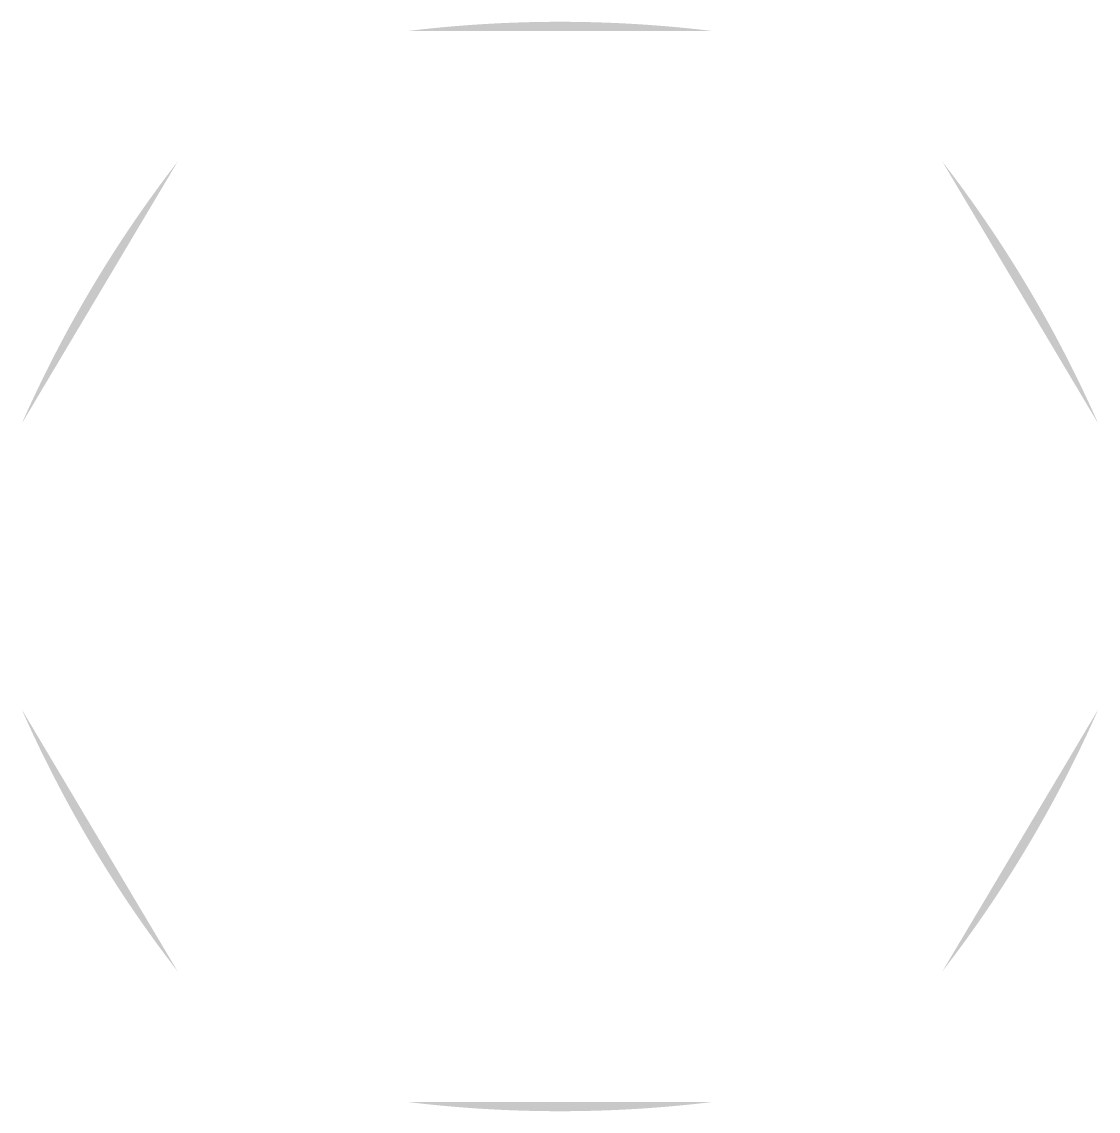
# Model space of a CAD drawing. Header units: millimetres. Extents: x 503489 to 750477, y -188693 to 126970.
# Drawn here: x 506894.8 to 507011.4, y 125711.7 to 125829.7 of the extents above.
import ezdxf

# ---------------------------------------------------------------- set-up
doc = ezdxf.new("R2010")
doc.units = ezdxf.units.MM
doc.header["$LTSCALE"] = 200
doc.header["$MEASUREMENT"] = 0
doc.layers.add('2', color=2, linetype='CONTINUOUS')

msp = doc.modelspace()

# ---------------------------------------------------------------- hatches: boundary and pattern name
at = {"layer": '2'}
for points in [[(506936.61, 125828.747), (506969.61, 125828.747, 0.0606061)], [(506911.709, 125814.597), (506894.838, 125786.236, -0.0606061)], [(506994.512, 125814.597), (507011.383, 125786.236, 0.0606061)], [(506911.709, 125726.897), (506894.838, 125755.259, 0.0606061)], [(506994.512, 125726.897), (507011.383, 125755.259, -0.0606061)], [(506936.61, 125712.747), (506969.61, 125712.747, -0.0606061)]]:
    msp.add_hatch(color=256, dxfattribs=at).paths.add_polyline_path(points)

doc.saveas('drawing.dxf')
